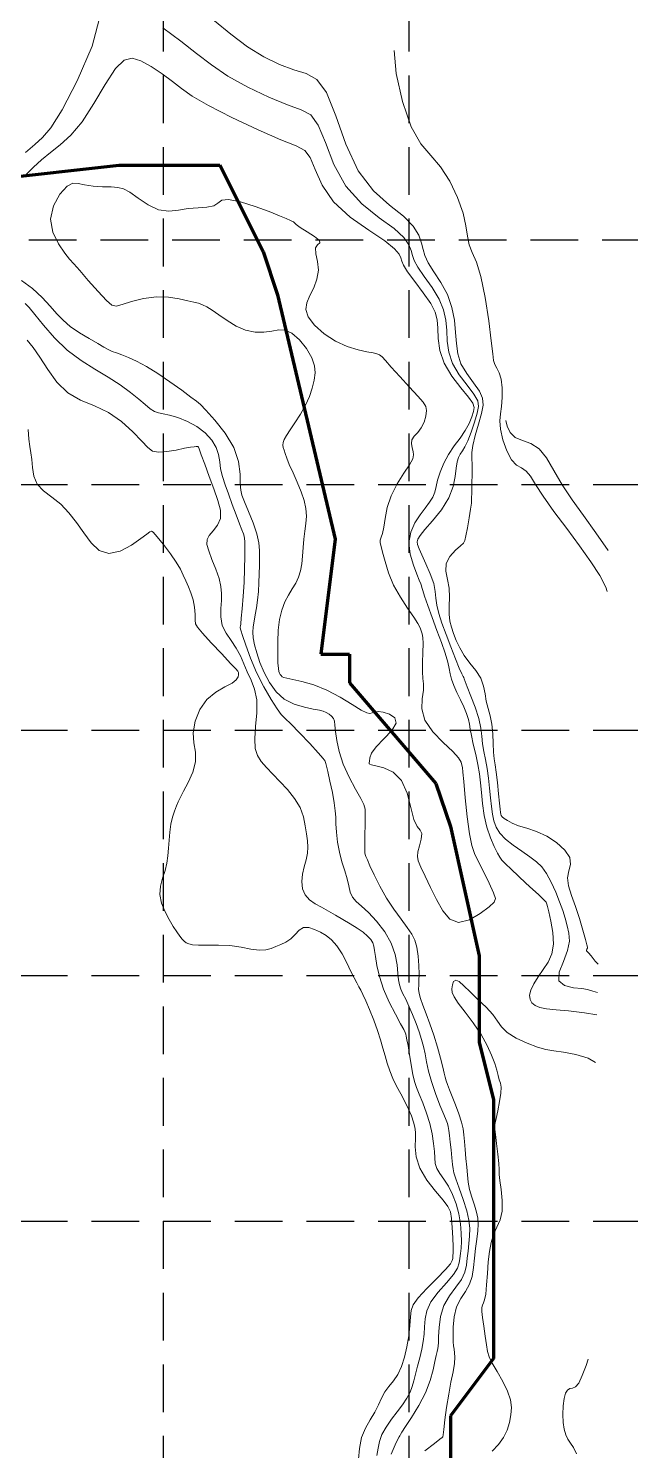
# Model space of a CAD drawing. Header units: inches. Extents: x 45655 to 51424, y 20024 to 23633.
# Drawn here: x 50110 to 50330, y 22824 to 23346 of the extents above; entities that cross this region are included whole.
import ezdxf

# ---------------------------------------------------------------- set-up
doc = ezdxf.new("R2010")
doc.units = ezdxf.units.IN
doc.header["$MEASUREMENT"] = 0
doc.linetypes.add('HIDDEN', pattern=[0.375, 0.25, -0.125])
doc.layers.add('CREEK', color=5, linetype='Continuous', lineweight=211)
doc.layers.add('CTR', color=43, linetype='Continuous', lineweight=9)
doc.layers.add('GRID', color=254, linetype='HIDDEN')

msp = doc.modelspace()

# ---------------------------------------------------------------- linework, layer by layer
at = {"layer": 'CREEK'}
for p, q in [((50095.7, 23290.34), (50143.16, 23295.61)), ((50143.16, 23295.61), (50158.98, 23295.61)), ((50158.98, 23295.61), (50180.07, 23295.61)), ((50180.07, 23295.61), (50195.89, 23263.99)), ((50195.89, 23263.99), (50201.16, 23248.18)), ((50201.16, 23248.18), (50222.25, 23158.6)), ((50222.25, 23158.6), (50216.98, 23116.44)), ((50216.98, 23116.44), (50227.53, 23116.44)), ((50227.53, 23116.44), (50227.53, 23105.9)), ((50227.53, 23105.9), (50259.17, 23069.01)), ((50259.17, 23069.01), (50264.44, 23053.2)), ((50264.44, 23053.2), (50274.99, 23005.77)), ((50274.99, 23005.77), (50274.99, 22974.15)), ((50274.99, 22974.15), (50280.26, 22953.07)), ((50280.26, 22953.07), (50280.26, 22926.72)), ((50280.26, 22926.72), (50280.26, 22884.57)), ((50280.26, 22884.57), (50280.26, 22858.22)), ((50280.26, 22858.22), (50264.44, 22837.14)), ((50264.44, 22837.14), (50264.44, 22810.79))]:
    msp.add_line(p, q, dxfattribs=at)
at = {"layer": 'CTR', "color": 5}
for points, elevation in [([(50108.83, 23300.26), (50112.22, 23303.29), (50115.09, 23305.83), (50118.13, 23309.39), (50122.23, 23315.92), (50127.82, 23326.55), (50133.24, 23339.28), (50136.39, 23351.35)], 564), ([(50159.18, 23345.97), (50165.76, 23341.06), (50171.49, 23336.55), (50176.92, 23332.38), (50183, 23328.31), (50190.3, 23324.25), (50197.95, 23320.55), (50204.74, 23317.74), (50209.77, 23315.99), (50213.33, 23314.05), (50216.09, 23310.37), (50218.69, 23303.91), (50221.82, 23295.86), (50226.14, 23287.91), (50232.01, 23281.44), (50238.38, 23276.4), (50243.86, 23272.42), (50247.4, 23269.16), (50249.29, 23266.5), (50250.14, 23264.36), (50250.59, 23262.59), (50251.2, 23260.73), (50252.52, 23258.26), (50254.9, 23254.83), (50257.76, 23250.78), (50260.32, 23246.58), (50261.94, 23242.63), (50262.78, 23238.85), (50263.12, 23235.07), (50263.33, 23231.16), (50263.86, 23227.09), (50265.22, 23222.95), (50267.69, 23218.81), (50270.62, 23214.97), (50273.1, 23211.76), (50274.45, 23209.32), (50274.75, 23207.19), (50274.29, 23204.69), (50273.33, 23201.4), (50272.12, 23197.82), (50270.89, 23194.65), (50269.78, 23192.42), (50268.85, 23190.93), (50268.07, 23189.75), (50267.44, 23188.5), (50266.95, 23186.89), (50266.57, 23184.64), (50266.2, 23181.57), (50265.46, 23177.82), (50263.85, 23173.66), (50261.15, 23169.34), (50257.96, 23165.32), (50255.14, 23162.09), (50253.37, 23159.94), (50252.53, 23158.6), (50252.29, 23157.62), (50252.44, 23156.55), (50252.98, 23155.05), (50254, 23152.76), (50255.5, 23149.53), (50257.1, 23145.83), (50258.35, 23142.3), (50258.93, 23139.43), (50259.14, 23136.92), (50259.45, 23134.34), (50260.19, 23131.31), (50261.38, 23127.75), (50262.9, 23123.65), (50264.61, 23119.11), (50266.3, 23114.74), (50267.7, 23111.26), (50268.61, 23109.21), (50269.12, 23108.24), (50269.38, 23107.8), (50269.53, 23107.36), (50269.86, 23106.41), (50270.61, 23104.41), (50271.95, 23101.06), (50273.52, 23096.94), (50274.84, 23092.82), (50275.58, 23089.31), (50275.93, 23086.31), (50276.21, 23083.53), (50276.68, 23080.72), (50277.27, 23077.75), (50277.88, 23074.5), (50278.4, 23070.92), (50278.81, 23067.23), (50279.15, 23063.71), (50279.46, 23060.56), (50279.84, 23057.78), (50280.39, 23055.28), (50281.24, 23052.97), (50282.59, 23050.76), (50284.62, 23048.57), (50287.43, 23046.33), (50290.6, 23044.13), (50293.57, 23042.11), (50295.95, 23040.3), (50297.89, 23038.39), (50299.62, 23035.98), (50301.36, 23032.81), (50303.02, 23029.21), (50304.46, 23025.64), (50305.59, 23022.45), (50306.46, 23019.57), (50307.21, 23016.86), (50307.83, 23014.14), (50308.03, 23011.17), (50307.41, 23007.73), (50305.85, 23003.74), (50304.35, 22999.81), (50304.2, 22996.67), (50306.24, 22994.89), (50309.5, 22994.13), (50312.62, 22993.84), (50314.65, 22993.52), (50316.6, 22992.92), (50318.29, 22992.38)], 564), ([(50178.04, 23348.59), (50184.03, 23343.67), (50190.15, 23339.09), (50196.18, 23335.34), (50201.9, 23332.51), (50207.09, 23330.58), (50211.6, 23329.26), (50215.54, 23327.07), (50219.08, 23322.25), (50222.45, 23313.76), (50226.13, 23303.37), (50230.64, 23293.55), (50236.25, 23286.22), (50242.15, 23281.01), (50247.27, 23276.96), (50250.77, 23273.29), (50252.84, 23269.97), (50253.93, 23267.11), (50254.51, 23264.74), (50255.1, 23262.5), (50256.29, 23259.9), (50258.42, 23256.6), (50261.01, 23252.64), (50263.38, 23248.22), (50264.99, 23243.53), (50265.93, 23238.79), (50266.39, 23234.3), (50266.65, 23230.23), (50267.14, 23226.48), (50268.32, 23222.87), (50270.46, 23219.3), (50272.97, 23215.89), (50275.11, 23212.85), (50276.24, 23210.25), (50276.43, 23207.67), (50275.87, 23204.59), (50274.8, 23200.67), (50273.58, 23196.5), (50272.64, 23192.86), (50272.27, 23190.29), (50272.29, 23188.23), (50272.42, 23185.83), (50272.43, 23182.53), (50272.35, 23178.88), (50272.26, 23175.68), (50272.22, 23173.49), (50272.14, 23171.72), (50271.88, 23169.52), (50271.35, 23166.32), (50270.72, 23162.77), (50270.15, 23159.82), (50269.76, 23158.09), (50269.23, 23157.12), (50268.14, 23156.11), (50266.29, 23154.47), (50264.27, 23152.24), (50262.91, 23149.62), (50262.75, 23146.8), (50263.35, 23143.82), (50264.01, 23140.64), (50264.16, 23137.31), (50264.02, 23134.02), (50263.95, 23131.04), (50264.22, 23128.51), (50264.81, 23126.25), (50265.62, 23123.96), (50266.61, 23121.43), (50267.86, 23118.72), (50269.53, 23115.92), (50271.64, 23113.13), (50273.82, 23110.36), (50275.59, 23107.55), (50276.61, 23104.72), (50277.14, 23101.89), (50277.59, 23099.15), (50278.27, 23096.51), (50279.04, 23093.77), (50279.67, 23090.7), (50280.02, 23087.19), (50280.16, 23083.61), (50280.27, 23080.47), (50280.49, 23078.06), (50280.82, 23075.85), (50281.21, 23073.09), (50281.66, 23069.32), (50282.08, 23065.22), (50282.42, 23061.72), (50282.63, 23059.54), (50282.77, 23058.39), (50282.88, 23057.8), (50283.08, 23057.3), (50283.46, 23056.78), (50284.16, 23056.16), (50285.32, 23055.37), (50287.03, 23054.47), (50289.4, 23053.53), (50292.45, 23052.56), (50296, 23051.35), (50299.74, 23049.65), (50303.38, 23047.3), (50306.37, 23044.56), (50308.15, 23041.83), (50308.4, 23039.34), (50307.83, 23036.97), (50307.37, 23034.4), (50307.77, 23031.42), (50308.86, 23027.94), (50310.28, 23023.92), (50311.72, 23019.47), (50312.98, 23015.19), (50313.92, 23011.82), (50314.45, 23009.85), (50314.65, 23008.96), (50314.62, 23008.57), (50314.49, 23008.22), (50314.36, 23007.87), (50314.35, 23007.6), (50314.55, 23007.4), (50315.09, 23006.94), (50316.04, 23005.84), (50317.52, 23003.87), (50318.54, 23002.72)], 566), ([(50109.09, 23292.2), (50111.82, 23294.97), (50114.75, 23297.67), (50117.97, 23300.35), (50121.55, 23303.14), (50125.44, 23306.63), (50129.59, 23311.55), (50133.87, 23318.21), (50138.04, 23325.28), (50141.8, 23331.03), (50144.98, 23334.13), (50147.94, 23334.84), (50151.12, 23333.86), (50154.87, 23331.79), (50158.86, 23329.14), (50162.62, 23326.37), (50165.98, 23323.77), (50169.94, 23321), (50175.85, 23317.55), (50184.41, 23313.15), (50194.01, 23308.6), (50202.4, 23304.92), (50207.93, 23302.72), (50211.13, 23301.04), (50213.12, 23298.49), (50214.95, 23294.07), (50217.5, 23288.35), (50221.64, 23282.27), (50227.76, 23276.64), (50234.61, 23271.79), (50240.47, 23267.88), (50244.04, 23265.03), (50245.73, 23263.04), (50246.36, 23261.63), (50246.68, 23260.44), (50247.29, 23258.95), (50248.76, 23256.61), (50251.39, 23253.07), (50254.51, 23248.91), (50257.25, 23244.93), (50258.89, 23241.73), (50259.63, 23238.91), (50259.85, 23235.85), (50260, 23232.08), (50260.56, 23227.7), (50262.12, 23223.02), (50264.94, 23218.33), (50268.27, 23214.06), (50271.1, 23210.66), (50272.67, 23208.42), (50273.13, 23206.86), (50272.89, 23205.36), (50272.3, 23203.4), (50271.33, 23201.01), (50269.91, 23198.37), (50267.98, 23195.61)], 562), ([(50243.92, 23337.69), (50244.61, 23329.21), (50246.91, 23318.97), (50250.13, 23309.74), (50253.66, 23303.5), (50257.3, 23299.22), (50260.88, 23295.1), (50264.22, 23289.8), (50267.05, 23283.81), (50269.08, 23278.08), (50270.15, 23273.36), (50270.71, 23269.59), (50271.33, 23266.48), (50272.47, 23263.64), (50274, 23260.12), (50275.66, 23254.8), (50277.21, 23247.11), (50278.5, 23238.56), (50279.44, 23231.2), (50279.96, 23226.54), (50280.3, 23224.02), (50280.74, 23222.56), (50281.5, 23221.23), (50282.38, 23219.56), (50283.11, 23217.23), (50283.45, 23214.07), (50283.45, 23210.53), (50283.2, 23207.21), (50282.81, 23204.48), (50282.58, 23201.92), (50282.78, 23198.88), (50283.66, 23195), (50285.08, 23190.94), (50286.82, 23187.64), (50288.68, 23185.74), (50290.51, 23184.67), (50292.23, 23183.54), (50293.81, 23181.6), (50295.69, 23178.56), (50298.44, 23174.27), (50302.39, 23168.72), (50307.06, 23162.43), (50311.75, 23156.09), (50315.87, 23150.27), (50319.15, 23145.18), (50321.4, 23140.93), (50321.93, 23139.42)], 574), ([(50203.59, 23191.13), (50203.27, 23192.14), (50203.11, 23193.05), (50203.18, 23193.98), (50203.61, 23195.1), (50204.44, 23196.58), (50205.75, 23198.59), (50207.54, 23201.24), (50209.53, 23204.35), (50211.38, 23207.64), (50212.83, 23210.87), (50213.87, 23213.96), (50214.57, 23216.82), (50214.91, 23219.47), (50214.71, 23222.12), (50213.69, 23225.05), (50211.71, 23228.4), (50209.14, 23231.64), (50206.44, 23234.06), (50203.98, 23235.16), (50201.6, 23235.25), (50199.06, 23234.86), (50196.14, 23234.47), (50192.91, 23234.44), (50189.47, 23235.12), (50185.99, 23236.67), (50182.65, 23238.75), (50179.68, 23240.82), (50177.25, 23242.47), (50175.3, 23243.67), (50173.67, 23244.48), (50172.2, 23245.01), (50170.53, 23245.43), (50168.27, 23245.93), (50165.12, 23246.64), (50161.2, 23247.25), (50156.76, 23247.36), (50152.07, 23246.72), (50147.69, 23245.63), (50144.25, 23244.57), (50142.09, 23243.97), (50140.49, 23244.31), (50138.49, 23246.04), (50135.41, 23249.37), (50131.85, 23253.42), (50128.68, 23257.04), (50126.52, 23259.43), (50124.94, 23261.24), (50123.21, 23263.44), (50120.91, 23266.77), (50118.81, 23271.06), (50117.96, 23275.86), (50119.06, 23280.73), (50121.45, 23284.98), (50124.09, 23287.93), (50126.22, 23289.09), (50128.17, 23288.99), (50130.51, 23288.41), (50133.63, 23287.99), (50137.09, 23287.77), (50140.23, 23287.66), (50142.63, 23287.52), (50144.68, 23287), (50147.03, 23285.74), (50150.14, 23283.55), (50153.78, 23281.12), (50157.6, 23279.34), (50161.28, 23278.83), (50164.87, 23279.18), (50168.45, 23279.73), (50172.06, 23280), (50175.31, 23280.2), (50177.79, 23280.72), (50179.27, 23281.75), (50180.7, 23282.78), (50183.23, 23283.08), (50187.62, 23282.19), (50193.01, 23280.49), (50198.1, 23278.64), (50201.87, 23277.14), (50204.35, 23276.09), (50205.85, 23275.4), (50206.67, 23275.04), (50207.03, 23274.86), (50207.16, 23274.72), (50207.32, 23274.46), (50207.92, 23273.88), (50209.41, 23272.83), (50211.96, 23271.24), (50214.71, 23269.46), (50216.51, 23268.01), (50216.62, 23267.15), (50215.75, 23266.46), (50215, 23265.3), (50215.17, 23263.2), (50215.81, 23260.35), (50216.13, 23257.12), (50215.58, 23253.86), (50214.41, 23250.71), (50213.02, 23247.83), (50211.9, 23245.24), (50211.51, 23242.76), (50212.33, 23240.05), (50214.7, 23236.96), (50218.23, 23233.81), (50222.4, 23231.1), (50226.7, 23229.16), (50230.67, 23227.93), (50233.91, 23227.22), (50236.13, 23226.84), (50237.56, 23226.55), (50238.54, 23226.16), (50239.44, 23225.41), (50240.69, 23224), (50242.76, 23221.62), (50245.9, 23218.16), (50249.44, 23214.31), (50252.54, 23210.96), (50254.53, 23208.72), (50255.49, 23207.18), (50255.72, 23205.67), (50255.46, 23203.67), (50254.8, 23201.41), (50253.77, 23199.31), (50252.48, 23197.65), (50251.23, 23196.31), (50250.39, 23195.01), (50250.19, 23193.57), (50250.44, 23192.07), (50250.8, 23190.67), (50250.98, 23189.43), (50250.65, 23187.98), (50249.53, 23185.84), (50247.45, 23182.7), (50244.96, 23178.8), (50242.75, 23174.48), (50241.34, 23170.14), (50240.56, 23166.15), (50240.05, 23162.91), (50239.54, 23160.68), (50239.07, 23159.23), (50238.78, 23158.22), (50238.79, 23157.26), (50239.09, 23155.92), (50239.65, 23153.73), (50240.52, 23150.39), (50241.81, 23146.21), (50243.68, 23141.68), (50246.16, 23137.25), (50248.81, 23133.25), (50251.08, 23129.98), (50252.53, 23127.65), (50253.34, 23126.06), (50253.8, 23124.91), (50254.16, 23123.86), (50254.4, 23122.47), (50254.48, 23120.28), (50254.37, 23117.03), (50254.22, 23113.32), (50254.19, 23109.95), (50254.42, 23107.49), (50254.66, 23105.47), (50254.61, 23103.18), (50254.16, 23100.08), (50254.03, 23096.31), (50255.14, 23092.16), (50258.06, 23087.94), (50261.87, 23084.04), (50265.31, 23080.77), (50267.4, 23078.42), (50268.35, 23076.82), (50268.68, 23075.76), (50268.85, 23074.84), (50269.03, 23073.18), (50269.35, 23069.68), (50269.9, 23063.77), (50270.61, 23056.79), (50271.42, 23050.53), (50272.26, 23046.28), (50273.31, 23043.3), (50274.76, 23040.33), (50276.68, 23036.52), (50278.69, 23032.42), (50280.27, 23028.97), (50280.94, 23026.86), (50280.45, 23025.43), (50278.61, 23023.77), (50275.38, 23021.32), (50271.4, 23018.98), (50267.49, 23017.98), (50264.27, 23019.24), (50261.65, 23022.31), (50259.34, 23026.43), (50257.14, 23030.85), (50255.18, 23035), (50253.64, 23038.36), (50252.71, 23040.59), (50252.36, 23042.21), (50252.55, 23043.91), (50253.16, 23046.16), (50253.81, 23048.61), (50253.98, 23050.61), (50253.4, 23051.87), (50252.29, 23053.21), (50251.06, 23055.74), (50249.97, 23060.14), (50248.65, 23065.41), (50246.58, 23070.1), (50243.49, 23073.11), (50240.05, 23074.69), (50237.17, 23075.43), (50235.54, 23075.82), (50234.9, 23076.02), (50234.77, 23076.15), (50234.74, 23076.28), (50234.74, 23076.57), (50234.78, 23077.22), (50234.94, 23078.36), (50235.61, 23080.09), (50237.26, 23082.42), (50240.06, 23085.31), (50242.98, 23088.37), (50244.65, 23091.1), (50244.16, 23093.11), (50242.2, 23094.41), (50239.84, 23095.11), (50237.99, 23095.33), (50236.67, 23095.21), (50235.76, 23094.94), (50235, 23094.69), (50233.88, 23094.85), (50231.83, 23095.87), (50228.45, 23097.99), (50224.06, 23100.68), (50219.22, 23103.25), (50214.4, 23105.15), (50210.08, 23106.39), (50206.72, 23107.14), (50204.61, 23107.58), (50203.48, 23107.87), (50202.89, 23108.14), (50202.47, 23108.52), (50202.14, 23108.98), (50201.88, 23109.49), (50201.66, 23110.09), (50201.48, 23111.18), (50201.32, 23113.28), (50201.2, 23116.66), (50201.2, 23120.87), (50201.42, 23125.22), (50201.92, 23129.15), (50202.74, 23132.58), (50203.82, 23135.53), (50205.14, 23138.05), (50206.54, 23140.29), (50207.82, 23142.41), (50208.84, 23144.59), (50209.57, 23146.91), (50210.06, 23149.49), (50210.31, 23152.38), (50210.49, 23155.45), (50210.73, 23158.53), (50211.14, 23161.46), (50211.56, 23164.28), (50211.74, 23167.04), (50211.54, 23169.81), (50210.9, 23172.73), (50209.83, 23175.9), (50208.39, 23179.4), (50206.82, 23182.88), (50205.47, 23185.93), (50204.55, 23188.24), (50203.97, 23189.9), (50203.59, 23191.13)], 558), ([(50161.76, 23216.23), (50157.25, 23219.3), (50153.13, 23221.84), (50149.55, 23223.79), (50146.53, 23225.2), (50144.1, 23226.16), (50142.13, 23226.83), (50140.54, 23227.39), (50139.12, 23228.06), (50137.52, 23228.97), (50135.28, 23230.29), (50132.13, 23232.1), (50128.56, 23234.25), (50125.23, 23236.54), (50122.58, 23238.8), (50120.32, 23241.19), (50117.92, 23243.93), (50114.98, 23247.13), (50111.45, 23250.43), (50107.41, 23253.36)], 562), ([(50242.77, 22823.19), (50244.24, 22826.6), (50245.16, 22828.59), (50245.66, 22829.49), (50245.93, 22829.87), (50246.15, 22830.29), (50246.69, 22831.25), (50247.98, 22833.26), (50250.22, 22836.64), (50252.92, 22840.97), (50255.38, 22845.63), (50257.08, 22850.09), (50258.12, 22854.02), (50258.76, 22857.15), (50259.22, 22859.33), (50259.57, 22860.79), (50259.8, 22861.82), (50259.97, 22862.78), (50260.07, 22864.1), (50260.15, 22866.27), (50260.31, 22869.57), (50260.8, 22873.57), (50262.01, 22877.61), (50264.08, 22881.22), (50266.49, 22884.39), (50268.56, 22887.22), (50269.76, 22889.84), (50270.31, 22892.38), (50270.59, 22894.93), (50270.91, 22897.6), (50271.24, 22900.34), (50271.49, 22903.1), (50271.53, 22905.87), (50271.24, 22908.87), (50270.47, 22912.39), (50269.19, 22916.51), (50267.71, 22920.67), (50266.46, 22924.07), (50265.75, 22926.23), (50265.43, 22927.71), (50265.24, 22929.36), (50265, 22931.77), (50264.69, 22934.67), (50264.37, 22937.53), (50264.09, 22939.94), (50263.83, 22941.83), (50263.61, 22943.23), (50263.36, 22944.3), (50262.9, 22945.57), (50262.03, 22947.7), (50260.62, 22951.12), (50258.98, 22955.35), (50257.49, 22959.71), (50256.44, 22963.59), (50255.74, 22966.98), (50255.2, 22969.94), (50254.62, 22972.57), (50253.93, 22975.13), (50253.02, 22977.91), (50251.87, 22981.07), (50250.56, 22984.36), (50249.26, 22987.38), (50248.09, 22989.88), (50247.1, 22991.9), (50246.34, 22993.62), (50245.83, 22995.22), (50245.49, 22997.01), (50245.23, 22999.36), (50244.93, 23002.53), (50244.26, 23006.33), (50242.82, 23010.47), (50240.42, 23014.65), (50237.44, 23018.5), (50234.45, 23021.7), (50231.91, 23023.99), (50229.94, 23025.72), (50228.57, 23027.32), (50227.77, 23029.19), (50227.25, 23031.42), (50226.68, 23034), (50225.79, 23036.95), (50224.74, 23040.22), (50223.79, 23043.78), (50223.14, 23047.51), (50222.76, 23051.12), (50222.56, 23054.23), (50222.47, 23056.67), (50222.31, 23058.99), (50221.92, 23061.87), (50221.22, 23065.75), (50220.36, 23069.9), (50219.6, 23073.35), (50219.12, 23075.37), (50218.86, 23076.28), (50218.73, 23076.67), (50218.55, 23077.13), (50217.85, 23078.17), (50216.07, 23080.28), (50212.93, 23083.69), (50209.22, 23087.59), (50205.97, 23090.89), (50203.89, 23092.86), (50202.5, 23094.28), (50201, 23096.31), (50198.79, 23099.8), (50196.12, 23104.47), (50193.48, 23109.72), (50191.24, 23114.98), (50189.52, 23119.65), (50188.36, 23123.19), (50187.74, 23125.19), (50187.52, 23126.06), (50187.5, 23126.37), (50187.55, 23126.68), (50187.66, 23127.56), (50187.87, 23129.55), (50188.2, 23133.04), (50188.59, 23137.61), (50188.91, 23142.69), (50189.09, 23147.7), (50189.16, 23152.16), (50189.17, 23155.58), (50189.18, 23157.67), (50189.11, 23158.82), (50188.96, 23159.6), (50188.65, 23160.52), (50188.1, 23161.96), (50187.23, 23164.22), (50186.01, 23167.47), (50184.59, 23171.3), (50183.18, 23175.13), (50181.94, 23178.53), (50180.97, 23181.53), (50180.32, 23184.28), (50179.98, 23186.93), (50179.57, 23189.54), (50178.71, 23192.19), (50177.03, 23194.88), (50174.61, 23197.48), (50171.57, 23199.81), (50168.12, 23201.69), (50164.64, 23203.11), (50161.59, 23204.03), (50159.28, 23204.49), (50157.53, 23204.81), (50156.04, 23205.33), (50154.52, 23206.35), (50152.71, 23207.9), (50150.36, 23209.93), (50147.29, 23212.37), (50143.52, 23215.11), (50139.15, 23217.97), (50134.29, 23220.87), (50129.2, 23224.05), (50124.16, 23227.86), (50119.48, 23232.4), (50115.42, 23237.04), (50112.24, 23240.95), (50110.14, 23243.51), (50108.76, 23244.98)], 564), ([(50120.33, 23216.16), (50116.96, 23220.78), (50114.1, 23225.23), (50111.67, 23228.84), (50109.44, 23231.56)], 566), ([(50237.56, 22822.69), (50238.04, 22825.31), (50238.51, 22827.8), (50239.38, 22830.36), (50240.91, 22833.09), (50242.9, 22835.91), (50244.99, 22838.69), (50246.88, 22841.28), (50248.47, 22843.7), (50249.68, 22845.91), (50250.49, 22847.97), (50251.07, 22850.07), (50251.67, 22852.49), (50252.44, 22855.37), (50253.28, 22858.51), (50254.02, 22861.61), (50254.52, 22864.47), (50254.82, 22867.17), (50255.01, 22869.85), (50255.2, 22872.69), (50255.82, 22875.73), (50257.31, 22879.03), (50259.94, 22882.54), (50263, 22885.99), (50265.62, 22889.01), (50267.12, 22891.38), (50267.73, 22893.24), (50267.95, 22894.92), (50268.15, 22896.66), (50268.35, 22898.68), (50268.47, 22901.15), (50268.43, 22904.17), (50268.16, 22907.62), (50267.55, 22911.26), (50266.56, 22914.89), (50265.24, 22918.32), (50263.72, 22921.37), (50262.09, 22923.9), (50260.59, 22926.03), (50259.48, 22927.91), (50258.92, 22929.73), (50258.72, 22931.72), (50258.6, 22934.1), (50258.32, 22937.07), (50257.77, 22940.52), (50256.89, 22944.3), (50255.68, 22948.19), (50254.32, 22951.89), (50253.06, 22955.07), (50252.09, 22957.51), (50251.34, 22959.72), (50250.69, 22962.36), (50250.06, 22965.84), (50249.45, 22969.61), (50248.94, 22972.89), (50248.56, 22975.07), (50248.3, 22976.34), (50248.1, 22977.1), (50247.87, 22977.75), (50247.35, 22978.83), (50246.22, 22980.92), (50244.33, 22984.4), (50242.08, 22988.85), (50240.01, 22993.63), (50238.51, 22998.22), (50237.57, 23002.26), (50237.02, 23005.52), (50236.69, 23007.81), (50236.41, 23009.38), (50236, 23010.62), (50235.28, 23011.81), (50234.15, 23013.07), (50232.51, 23014.44), (50230.32, 23015.96), (50227.75, 23017.56), (50225.04, 23019.17), (50222.37, 23020.74), (50219.78, 23022.22), (50217.28, 23023.6), (50214.91, 23024.92), (50212.83, 23026.34), (50211.25, 23028.12), (50210.33, 23030.4), (50210.04, 23033.02), (50210.26, 23035.78), (50210.88, 23038.47), (50211.62, 23041.02), (50212.17, 23043.42), (50212.3, 23045.68), (50212.1, 23047.98), (50211.74, 23050.54), (50211.33, 23053.5), (50210.65, 23056.78), (50209.39, 23060.18), (50207.36, 23063.55), (50204.79, 23066.76), (50202.03, 23069.74), (50199.4, 23072.4), (50197.06, 23074.81), (50195.15, 23077.05), (50193.79, 23079.26), (50193, 23081.86), (50192.8, 23085.31), (50193.11, 23089.84), (50193.51, 23094.89), (50193.51, 23099.68), (50192.77, 23103.63), (50191.5, 23106.91), (50190.08, 23109.87), (50188.82, 23112.83), (50187.55, 23115.78), (50186.04, 23118.65), (50184.18, 23121.38), (50182.31, 23124.11), (50180.93, 23126.96), (50180.38, 23130.04), (50180.4, 23133.15), (50180.61, 23136.07), (50180.68, 23138.66), (50180.42, 23141.21), (50179.73, 23144.09), (50178.53, 23147.53), (50177.14, 23151.12), (50175.96, 23154.29), (50175.31, 23156.63), (50175.33, 23158.39), (50176.11, 23159.94), (50177.58, 23161.65), (50179.2, 23163.66), (50180.25, 23166.13), (50180.24, 23169.15), (50179.31, 23172.77), (50177.82, 23176.95), (50176.12, 23181.57), (50174.49, 23185.99), (50173.24, 23189.42), (50172.54, 23191.34), (50172.28, 23192.09), (50172.23, 23192.25), (50172.18, 23192.31), (50172.12, 23192.37), (50172.05, 23192.43), (50171.95, 23192.48), (50171.74, 23192.5), (50171.33, 23192.5), (50170.59, 23192.45), (50169.29, 23192.26), (50167.12, 23191.87), (50164.02, 23191.24), (50160.55, 23190.64), (50157.51, 23190.41), (50155.38, 23190.86), (50153.62, 23192.16), (50151.44, 23194.5), (50148.18, 23197.88), (50144, 23201.64), (50139.2, 23205), (50134.09, 23207.42), (50129.02, 23209.52), (50124.35, 23212.23), (50120.33, 23216.16)], 566), ([(50255.09, 22824.42), (50258.59, 22827.08), (50260.6, 22828.6), (50261.39, 22829.2), (50261.56, 22829.34), (50261.61, 22829.38), (50261.64, 22829.4), (50261.65, 22829.42), (50261.67, 22829.53), (50261.76, 22830.26), (50262, 22832.2), (50262.45, 22835.72), (50263.07, 22840.28), (50263.84, 22845.1), (50264.67, 22849.52), (50265.42, 22853.31), (50265.94, 22856.37), (50266.11, 22858.64), (50266.02, 22860.32), (50265.82, 22861.61), (50265.63, 22862.8), (50265.51, 22864.28), (50265.44, 22866.5), (50265.49, 22869.74), (50265.84, 22873.51), (50266.73, 22877.16), (50268.23, 22880.2), (50269.99, 22882.82), (50271.5, 22885.43), (50272.41, 22888.32), (50272.89, 22891.51), (50273.23, 22894.95), (50273.67, 22898.53), (50274.13, 22902), (50274.51, 22905.06), (50274.65, 22907.51), (50274.51, 22909.64), (50274.05, 22911.86), (50273.24, 22914.46), (50272.31, 22917.31), (50271.5, 22920.16), (50270.98, 22922.84), (50270.67, 22925.5), (50270.43, 22928.37), (50270.14, 22931.56), (50269.83, 22934.8), (50269.58, 22937.75), (50269.4, 22940.17), (50269.13, 22942.38), (50268.56, 22944.87), (50267.58, 22947.92), (50266.35, 22951.22), (50265.14, 22954.28), (50264.15, 22956.72), (50263.42, 22958.59), (50262.91, 22960.04), (50262.56, 22961.28), (50262.21, 22962.77), (50261.68, 22965), (50260.83, 22968.31), (50259.69, 22972.38), (50258.36, 22976.7), (50256.93, 22980.85), (50255.55, 22984.58), (50254.38, 22987.72), (50253.55, 22990.14), (50253.05, 22992.02), (50252.83, 22993.56), (50252.84, 22995.04), (50252.95, 22996.77), (50253.03, 22999.11), (50252.96, 23002.23), (50252.68, 23005.71), (50252.2, 23008.94), (50251.47, 23011.52), (50250.33, 23013.78), (50248.66, 23016.22), (50246.39, 23019.28), (50243.74, 23022.91), (50241.05, 23027), (50238.6, 23031.33), (50236.55, 23035.45), (50235.01, 23038.8), (50234.04, 23040.99), (50233.51, 23042.25), (50233.25, 23042.98), (50233.12, 23043.6), (50233.08, 23044.65), (50233.1, 23046.71), (50233.16, 23050.07), (50233.24, 23053.98), (50233.29, 23057.39), (50233.21, 23059.6), (50232.75, 23061.29), (50231.63, 23063.49), (50229.68, 23066.94), (50227.35, 23071.35), (50225.22, 23076.11), (50223.73, 23080.71), (50222.84, 23084.8), (50222.39, 23088.08), (50222.19, 23090.32), (50222.01, 23091.8), (50221.66, 23092.84), (50220.97, 23093.7), (50220.04, 23094.46), (50219, 23095.04), (50217.92, 23095.46), (50216.48, 23095.82), (50214.26, 23096.26), (50211.04, 23096.92), (50207.28, 23098.04), (50203.63, 23099.88), (50200.61, 23102.6), (50198.2, 23105.96), (50196.28, 23109.64), (50194.71, 23113.34), (50193.51, 23116.83), (50192.68, 23119.88), (50192.23, 23122.37), (50192.11, 23124.47), (50192.25, 23126.42), (50192.57, 23128.49), (50193.01, 23130.77), (50193.45, 23133.33), (50193.85, 23136.23), (50194.14, 23139.37), (50194.35, 23142.6), (50194.47, 23145.79), (50194.52, 23148.85), (50194.54, 23151.72), (50194.53, 23154.42), (50194.28, 23157.22), (50193.54, 23160.54), (50192.18, 23164.59), (50190.54, 23168.75), (50189.07, 23172.27), (50188.12, 23174.64), (50187.65, 23176.53), (50187.5, 23178.89), (50187.43, 23182.43), (50186.88, 23186.99), (50185.19, 23192.12), (50182.03, 23197.4), (50178.22, 23202.17), (50174.93, 23205.8), (50172.9, 23207.87), (50171.42, 23209.14), (50169.4, 23210.65), (50166.04, 23213.12), (50161.76, 23216.23)], 562), ([(50230.81, 22821.29), (50231.14, 22825.25), (50231.94, 22829.22), (50233.35, 22832.7), (50235.11, 22835.72), (50236.79, 22838.5), (50238.1, 22841.17), (50239.21, 22843.68), (50240.41, 22845.96), (50241.92, 22847.96), (50243.6, 22849.96), (50245.22, 22852.31), (50246.6, 22855.26), (50247.7, 22858.71), (50248.56, 22862.53), (50249.18, 22866.49), (50249.6, 22870.27), (50249.87, 22873.44), (50250.11, 22875.8), (50250.83, 22877.91), (50252.61, 22880.43), (50255.79, 22883.86), (50259.51, 22887.59), (50262.68, 22890.81), (50264.46, 22892.9), (50265.14, 22894.12), (50265.3, 22894.91), (50265.38, 22895.73), (50265.46, 22897.02), (50265.46, 22899.19), (50265.35, 22902.46), (50265.14, 22906.18), (50264.86, 22909.53), (50264.44, 22911.94), (50263.55, 22913.92), (50261.8, 22916.28), (50258.99, 22919.6), (50255.84, 22923.63), (50253.28, 22927.94), (50251.97, 22932.1), (50251.61, 22935.84), (50251.67, 22938.92), (50251.65, 22941.21), (50251.42, 22943.05), (50250.94, 22944.9), (50250.16, 22947.12), (50249.11, 22949.65), (50247.81, 22952.38), (50246.32, 22955.19), (50244.78, 22958.03), (50243.38, 22960.87), (50242.24, 22963.67), (50241.32, 22966.44), (50240.53, 22969.21), (50239.77, 22972.02), (50238.91, 22975.02), (50237.81, 22978.41), (50236.4, 22982.25), (50234.86, 22986.09), (50233.48, 22989.35), (50232.45, 22991.63), (50231.67, 22993.19), (50230.96, 22994.48), (50230.16, 22995.9), (50229.2, 22997.7), (50228, 23000.1), (50226.5, 23003.2), (50224.78, 23006.53), (50222.91, 23009.51), (50220.95, 23011.69), (50218.92, 23013.23), (50216.83, 23014.44), (50214.68, 23015.51), (50212.6, 23016.22), (50210.71, 23016.18), (50209.07, 23015.2), (50207.57, 23013.66), (50206, 23012.07), (50204.25, 23010.86), (50202.37, 23009.97), (50200.52, 23009.21), (50198.76, 23008.5), (50196.84, 23007.98), (50194.47, 23007.88), (50191.42, 23008.32), (50187.77, 23009.02), (50183.73, 23009.6), (50179.5, 23009.78), (50175.52, 23009.73), (50172.26, 23009.67), (50170.04, 23009.83), (50168.65, 23010.16), (50167.73, 23010.64), (50166.96, 23011.19), (50166.19, 23011.96), (50165.32, 23013.06), (50164.24, 23014.59), (50162.96, 23016.61), (50161.5, 23019.08), (50159.96, 23021.98), (50158.66, 23025.13), (50158.01, 23028.32), (50158.25, 23031.37), (50159.06, 23034.27), (50159.98, 23037.05), (50160.63, 23039.75), (50161.01, 23042.45), (50161.25, 23045.26), (50161.46, 23048.21), (50161.71, 23051.2), (50162.11, 23054.05), (50162.7, 23056.63), (50163.4, 23058.89), (50164.11, 23060.77), (50164.77, 23062.31), (50165.56, 23063.96), (50166.75, 23066.21), (50168.44, 23069.39), (50170.12, 23073.16), (50171.13, 23076.97), (50171.08, 23080.47), (50170.51, 23083.88), (50170.25, 23087.59), (50170.97, 23091.82), (50172.69, 23096.11), (50175.27, 23099.84), (50178.51, 23102.53), (50181.8, 23104.39), (50184.48, 23105.79), (50186.03, 23107.02), (50186.7, 23108.08), (50186.86, 23108.88), (50186.86, 23109.39), (50186.81, 23109.68), (50186.73, 23109.87), (50186.56, 23110.13), (50185.84, 23110.99), (50183.98, 23113.02), (50180.7, 23116.53), (50176.87, 23120.61), (50173.63, 23124.13), (50171.83, 23126.25), (50171.16, 23127.54), (50171.04, 23128.87), (50170.94, 23130.96), (50170.68, 23133.59), (50170.21, 23136.33), (50169.44, 23138.84), (50168.51, 23141.13), (50167.55, 23143.26), (50166.64, 23145.35), (50165.58, 23147.58), (50164.07, 23150.15), (50161.99, 23153.12), (50159.7, 23156.13), (50157.7, 23158.65), (50156.37, 23160.31), (50155.57, 23161.17), (50155.02, 23161.43), (50154.39, 23161.2), (50153.26, 23160.37), (50151.12, 23158.75), (50147.7, 23156.39), (50143.54, 23154.19), (50139.4, 23153.26), (50135.87, 23154.43), (50132.87, 23157.23), (50130.16, 23160.87), (50127.5, 23164.66), (50124.74, 23168.25), (50121.75, 23171.38), (50118.52, 23173.93), (50115.46, 23176.23), (50113.12, 23178.71), (50111.87, 23181.67), (50111.38, 23184.84), (50111.18, 23187.78), (50110.85, 23190.21), (50110.44, 23192.51), (50110.08, 23195.23), (50109.87, 23198.7)], 568), ([(50284.77, 23202.06), (50285.3, 23199.93), (50286.41, 23197.7), (50288.23, 23195.88), (50290.84, 23194.73), (50293.9, 23193.63), (50296.95, 23191.71), (50299.7, 23188.32), (50302.4, 23183.75), (50305.42, 23178.53), (50309.04, 23173.02), (50313.22, 23167.2), (50317.77, 23160.91), (50322.3, 23154.36)], 576), ([(50267.98, 23195.61), (50265.82, 23192.71), (50263.73, 23189.63), (50262, 23186.36), (50260.68, 23183.12), (50259.76, 23180.21), (50259.21, 23177.83), (50258.75, 23175.82), (50258.03, 23173.98), (50256.83, 23172.07), (50255.22, 23169.94), (50253.37, 23167.45), (50251.47, 23164.51), (50249.96, 23161.11), (50249.28, 23157.25), (50249.73, 23153.08), (50250.89, 23149.05), (50252.17, 23145.74), (50253.08, 23143.52), (50253.63, 23142.22), (50253.91, 23141.44), (50254.06, 23140.8), (50254.31, 23139.72), (50254.95, 23137.65), (50256.14, 23134.18), (50257.75, 23129.78), (50259.5, 23125.07), (50261.16, 23120.63), (50262.55, 23116.71), (50263.55, 23113.52), (50264.06, 23111.13), (50264.36, 23109.19), (50264.82, 23107.26), (50265.68, 23104.97), (50266.86, 23102.39), (50268.14, 23099.7), (50269.34, 23097.05), (50270.34, 23094.59), (50271.06, 23092.46), (50271.45, 23090.7), (50271.74, 23088.91), (50272.15, 23086.58), (50272.86, 23083.38), (50273.74, 23079.65), (50274.56, 23075.92), (50275.13, 23072.53), (50275.54, 23069.25), (50275.88, 23065.69), (50276.28, 23061.6), (50276.89, 23057.23), (50277.8, 23052.94), (50279.1, 23049.08), (50280.53, 23045.87), (50281.74, 23043.5), (50282.55, 23042.01), (50283.33, 23040.92), (50284.6, 23039.58), (50286.7, 23037.55), (50289.36, 23035.04), (50292.15, 23032.47), (50294.65, 23030.18), (50296.72, 23028.29), (50298.21, 23026.88), (50299.08, 23025.97), (50299.49, 23025.43), (50299.65, 23025.09), (50299.76, 23024.74), (50299.99, 23023.87), (50300.48, 23021.91), (50301.28, 23018.54), (50302, 23014.34), (50302.21, 23010.15), (50301.56, 23006.56), (50300.21, 23003.52), (50298.47, 23000.77), (50296.65, 22998.09), (50295.02, 22995.55), (50293.88, 22993.28), (50293.42, 22991.36), (50293.62, 22989.79), (50294.32, 22988.55), (50295.47, 22987.6), (50297.2, 22986.9), (50299.71, 22986.41), (50303.18, 22986.08), (50307.76, 22985.67), (50313.57, 22984.95), (50318.08, 22984.17)], 562), ([(50279.78, 22824.26), (50282.08, 22826.71), (50283.9, 22829.23), (50285.24, 22831.96), (50286.13, 22834.79), (50286.64, 22837.6), (50286.79, 22840.3), (50286.42, 22843.08), (50285.38, 22846.2), (50283.63, 22849.78), (50281.58, 22853.41), (50279.81, 22856.54), (50278.72, 22858.85), (50278.11, 22860.83), (50277.69, 22863.19), (50277.18, 22866.42), (50276.65, 22870.01), (50276.23, 22873.22), (50276.01, 22875.45), (50276.01, 22876.88), (50276.2, 22877.81), (50276.55, 22878.59), (50276.98, 22879.75), (50277.39, 22881.84), (50277.71, 22885.2), (50277.99, 22889.38), (50278.31, 22893.65), (50278.73, 22897.47), (50279.35, 22900.79), (50280.27, 22903.7), (50281.47, 22906.32), (50282.64, 22909.03), (50283.37, 22912.22), (50283.4, 22916.12), (50283, 22920.13), (50282.56, 22923.49), (50282.35, 22925.69), (50282.28, 22927.43), (50282.16, 22929.7), (50281.83, 22933.13), (50281.37, 22937.03), (50280.98, 22940.34), (50280.76, 22942.3), (50280.67, 22943.13), (50280.66, 22943.38), (50280.65, 22943.47), (50280.65, 22943.54), (50280.65, 22943.62), (50280.68, 22943.83), (50280.83, 22944.54), (50281.19, 22946.2), (50281.81, 22949.04), (50282.49, 22952.44), (50282.96, 22955.52), (50283.02, 22957.65), (50282.78, 22959.12), (50282.38, 22960.4), (50281.97, 22961.91), (50281.45, 22963.85), (50280.69, 22966.32), (50279.56, 22969.39), (50277.94, 22973), (50275.69, 22976.99), (50272.81, 22981.2), (50269.81, 22985.2), (50267.32, 22988.51), (50265.83, 22990.8), (50265.17, 22992.4), (50265.04, 22993.77), (50265.2, 22995.23), (50265.64, 22996.45), (50266.42, 22996.94), (50267.63, 22996.36), (50269.34, 22994.82), (50271.65, 22992.56), (50274.55, 22989.85), (50277.55, 22986.98), (50280.05, 22984.25), (50281.7, 22981.88), (50283.15, 22979.76), (50285.23, 22977.73), (50288.55, 22975.67), (50292.55, 22973.79), (50296.37, 22972.37), (50299.46, 22971.54), (50302.36, 22971.05), (50305.85, 22970.51), (50310.39, 22969.6), (50314.94, 22968.27), (50317.65, 22966.75)], 558), ([(50314.96, 22858.02), (50314.13, 22855.7), (50312.77, 22851.97), (50311.47, 22849.15), (50310.27, 22847.77), (50309.18, 22847.37), (50308.21, 22847.21), (50307.34, 22846.65), (50306.62, 22845.46), (50306.08, 22843.52), (50305.78, 22840.82), (50305.68, 22837.73), (50305.81, 22834.74), (50306.15, 22832.27), (50306.71, 22830.28), (50307.49, 22828.65), (50308.45, 22827.2), (50309.55, 22825.54), (50310.69, 22823.23)], 558)]:
    msp.add_lwpolyline(points, dxfattribs=dict(at, elevation=elevation))
at = {"layer": 'GRID', "linetype": 'HIDDEN', "ltscale": 70}
for p, q in [((50159.24, 23538.55), (50159.24, 20388.15)), ((50249.24, 23538.55), (50249.24, 20388.15)), ((45752.56, 23268.26), (51332.56, 23268.26)), ((45749.24, 23178.55), (51329.24, 23178.55)), ((45749.24, 23088.55), (51329.24, 23088.55)), ((45749.24, 22998.55), (51329.24, 22998.55)), ((45749.24, 22908.55), (51329.24, 22908.55))]:
    msp.add_line(p, q, dxfattribs=at)

doc.saveas('drawing.dxf')
